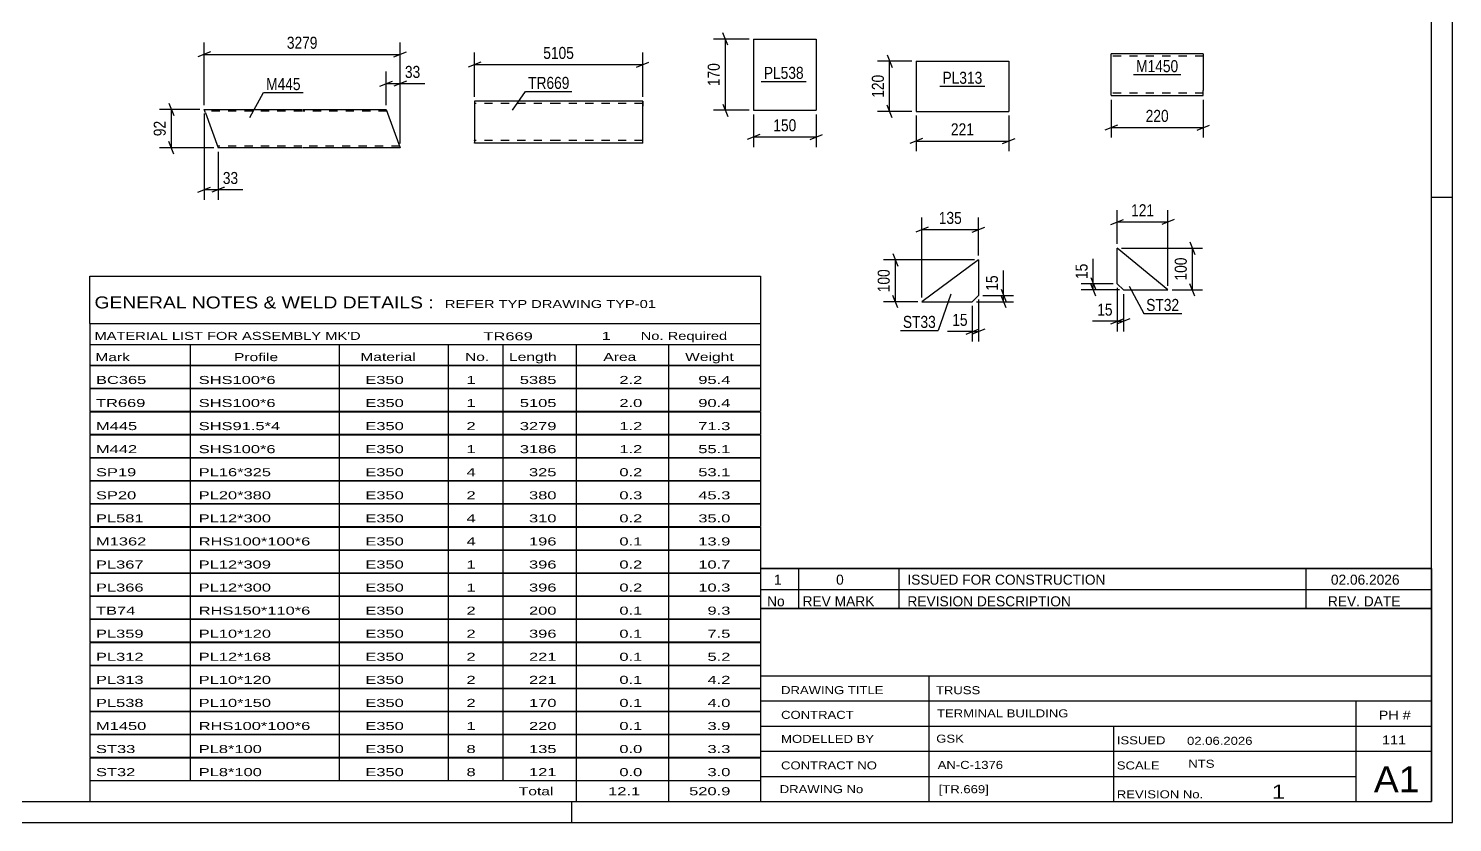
# Model space of a CAD drawing. Header units: millimetres. Extents: x 0 to 594, y 0 to 420.
# Drawn here: x 254.4 to 594, y 0 to 189.3 of the extents above; entities that cross this region are included whole.
import ezdxf

# ---------------------------------------------------------------- set-up
doc = ezdxf.new("R2010")
doc.units = ezdxf.units.MM
doc.linetypes.add('DXK_LINE_DOT2', pattern=[3.9198, 1.9599, -1.9599])
doc.styles.add('Arial Narrow', font='ARIALN.TTF', dxfattribs={"height": 0.2})

# ---------------------------------------------------------------- blocks, each defined once
blk = doc.blocks.new('Unknown-570345951-1135')
at = {"color": 5, "linetype": 'Continuous'}
for p, q in [((594, 0), (594, 420)), ((589, 5), (589, 415)), ((594, 149), (589, 149)), ((5, 5), (589, 5)), ((384, 0), (384, 5)), ((0, 0), (594, 0))]:
    blk.add_line(p, q, dxfattribs=at)
blk = doc.blocks.new('Part-570345951-2726 - 2710')
at = {"color": 2, "linetype": 'Continuous'}
for p, q in [((514.05, 128.46), (514.05, 136.96)), ((526.14, 126.96), (514.05, 136.96)), ((515.55, 126.96), (514.05, 128.46)), ((515.55, 126.96), (526.14, 126.96))]:
    blk.add_line(p, q, dxfattribs=at)
blk = doc.blocks.new('Part-570345951-1241 - 1223')
at = {"color": 2, "linetype": 'Continuous'}
for p, q in [((296.59, 169.23), (296.3, 170.03)), ((296.3, 170.03), (319.63, 170.03)), ((319.73, 170.03), (339.73, 170.03)), ((339.73, 170.03), (343.06, 160.88)), ((296.59, 169.23), (299.63, 160.88)), ((319.63, 160.88), (299.63, 160.88)), ((343.06, 160.88), (319.73, 160.88))]:
    blk.add_line(p, q, dxfattribs=at)
at = {"color": 7, "linetype": 'DXK_LINE_DOT2'}
for p, q in [((319.63, 169.63), (296.44, 169.63)), ((339.87, 169.63), (319.73, 169.63)), ((339.88, 169.6), (339.87, 169.63)), ((339.87, 169.63), (339.88, 169.6)), ((339.91, 169.54), (339.88, 169.6)), ((339.88, 169.6), (339.91, 169.54)), ((319.63, 161.28), (299.48, 161.28)), ((342.91, 161.28), (319.73, 161.28))]:
    blk.add_line(p, q, dxfattribs=at)
blk = doc.blocks.new('Part-570345951-2863 - 2849')
at = {"color": 2, "linetype": 'Continuous'}
for p, q in [((466.07, 181.53), (466.07, 169.53)), ((466.07, 181.53), (488.17, 181.53)), ((488.17, 181.53), (488.17, 169.53)), ((466.07, 169.53), (488.17, 169.53))]:
    blk.add_line(p, q, dxfattribs=at)
blk = doc.blocks.new('Part-570345951-2655 - 2639')
at = {"color": 2, "linetype": 'Continuous'}
for p, q in [((480.98, 134.17), (467.48, 124.17)), ((480.98, 134.17), (480.98, 125.67)), ((480.98, 125.67), (479.48, 124.17)), ((467.48, 124.17), (479.48, 124.17))]:
    blk.add_line(p, q, dxfattribs=at)
blk = doc.blocks.new('Part-570345951-2222 - 2208')
at = {"color": 2, "linetype": 'Continuous'}
for p, q in [((534.57, 183.3), (512.58, 183.3)), ((512.58, 173.39), (512.58, 183.3)), ((534.57, 183.3), (534.57, 174.5)), ((512.58, 173.39), (512.58, 173.3)), ((512.58, 173.3), (534.57, 173.3)), ((534.57, 173.3), (534.57, 174.5))]:
    blk.add_line(p, q, dxfattribs=at)
at = {"color": 7, "linetype": 'DXK_LINE_DOT2'}
for p, q in [((534.57, 182.7), (512.58, 182.7)), ((512.58, 173.9), (512.58, 173.94)), ((534.57, 173.9), (512.58, 173.9)), ((534.57, 173.94), (534.57, 174.27)), ((534.57, 173.9), (534.57, 173.94))]:
    blk.add_line(p, q, dxfattribs=at)
blk = doc.blocks.new('Part-570345951-2169 - 2153')
at = {"color": 2, "linetype": 'Continuous'}
for p, q in [((360.78, 172), (360.78, 170.8)), ((380.78, 172), (360.78, 172)), ((360.78, 170.8), (360.78, 162)), ((400.88, 172), (380.88, 172)), ((400.88, 172), (400.88, 172)), ((400.88, 172), (400.88, 171.91)), ((400.88, 171.91), (400.88, 171.65)), ((400.88, 171.65), (400.88, 170.8)), ((400.88, 162), (400.88, 170.8)), ((380.78, 162), (360.78, 162)), ((400.88, 162), (380.88, 162)), ((400.88, 162), (400.88, 162))]:
    blk.add_line(p, q, dxfattribs=at)
at = {"color": 7, "linetype": 'DXK_LINE_DOT2'}
for p, q in [((380.78, 171.4), (360.78, 171.4)), ((400.88, 171.4), (380.88, 171.4)), ((400.88, 162), (400.88, 172)), ((400.88, 172), (400.88, 172)), ((400.88, 171.4), (400.88, 171.4)), ((400.88, 171.26), (400.88, 170.8)), ((360.78, 162.6), (360.78, 162.65)), ((380.78, 162.6), (360.78, 162.6)), ((360.78, 162), (360.78, 162.09)), ((400.88, 162.6), (380.88, 162.6)), ((400.88, 162.65), (400.88, 162.74)), ((400.88, 162.6), (400.88, 162.65)), ((400.88, 162.6), (400.88, 162.6)), ((400.88, 162), (400.88, 162))]:
    blk.add_line(p, q, dxfattribs=at)
blk = doc.blocks.new('Part-570345951-1348 - 1334')
at = {"color": 2, "linetype": 'Continuous'}
for p, q in [((427.28, 186.8), (427.28, 169.8)), ((427.28, 186.8), (442.28, 186.8)), ((442.28, 186.8), (442.28, 169.8)), ((427.28, 169.8), (442.28, 169.8))]:
    blk.add_line(p, q, dxfattribs=at)
blk = doc.blocks.new('StraightDimension-570345951-2752 - 2710')
at = {"color": 7, "linetype": 'Continuous'}
for p, q in [((514.05, 137.96), (514.05, 146.03)), ((526.14, 127.96), (526.14, 146.03)), ((512.55, 142.58), (515.55, 143.78)), ((514.05, 143.18), (526.14, 143.18)), ((527.64, 143.78), (524.64, 142.58))]:
    blk.add_line(p, q, dxfattribs=at)
at = {"color": 0}
blk.add_wipeout([(523.44, 143.93), (523.44, 148.13), (516.76, 148.13), (516.76, 143.93)], dxfattribs=at)
at = {"color": 3, "style": 'Arial Narrow'}
blk.add_text('121', height=2.863, dxfattribs=at).set_placement((517.36, 144.53))
blk = doc.blocks.new('StraightDimension-570345951-2728 - 2710')
at = {"color": 7, "linetype": 'Continuous'}
for p, q in [((515.05, 136.96), (534.37, 136.96)), ((531.37, 138.46), (532.57, 135.46)), ((531.97, 126.96), (531.97, 136.96)), ((527.14, 126.96), (534.37, 126.96)), ((532.57, 125.46), (531.37, 128.46))]:
    blk.add_line(p, q, dxfattribs=at)
at = {"color": 0}
blk.add_wipeout([(531.22, 135.3), (527.02, 135.3), (527.02, 128.62), (531.22, 128.62)], dxfattribs=at)
at = {"color": 3, "style": 'Arial Narrow'}
blk.add_text('100', height=2.863, rotation=90.0002, dxfattribs=at).set_placement((530.62, 129.22))
blk = doc.blocks.new('StraightDimension-570345951-2762 - 2710')
at = {"color": 7, "linetype": 'Continuous'}
for p, q in [((514.05, 127.46), (514.05, 117.09)), ((515.55, 125.96), (515.55, 117.09)), ((512.55, 118.89), (515.55, 120.09)), ((517.05, 120.09), (514.05, 118.89)), ((514.05, 119.49), (515.55, 119.49))]:
    blk.add_line(p, q, dxfattribs=at)
at = {"color": 0}
blk.add_wipeout([(513.53, 120.24), (513.53, 124.44), (508.67, 124.44), (508.67, 120.24)], dxfattribs=at)
at = {"color": 7, "linetype": 'Continuous'}
blk.add_line((514.05, 119.49), (508.15, 119.49), dxfattribs=at)
blk.add_line((514.05, 119.49), (508.15, 119.49), dxfattribs=at)
at = {"color": 3, "style": 'Arial Narrow'}
blk.add_text('15', height=2.863, dxfattribs=at).set_placement((509.27, 120.84))
blk = doc.blocks.new('StraightDimension-570345951-2740 - 2710')
at = {"color": 7, "linetype": 'Continuous'}
for p, q in [((507.71, 129.96), (508.91, 126.96)), ((513.05, 128.46), (505.46, 128.46)), ((514.55, 126.96), (505.46, 126.96)), ((508.91, 125.46), (507.71, 128.46)), ((508.31, 126.96), (508.31, 128.46))]:
    blk.add_line(p, q, dxfattribs=at)
at = {"color": 0}
blk.add_wipeout([(507.56, 133.84), (503.36, 133.84), (503.36, 128.98), (507.56, 128.98)], dxfattribs=at)
at = {"color": 7, "linetype": 'Continuous'}
blk.add_line((508.31, 128.46), (508.31, 134.37), dxfattribs=at)
blk.add_line((508.31, 128.46), (508.31, 134.37), dxfattribs=at)
at = {"color": 3, "style": 'Arial Narrow'}
blk.add_text('15', height=2.863, rotation=90.0002, dxfattribs=at).set_placement((506.96, 129.58))
blk = doc.blocks.new('StraightDimension-570345951-1299 - 1223')
at = {"color": 7, "linetype": 'Continuous'}
for p, q in [((296.3, 169.03), (296.3, 148.48)), ((299.63, 159.88), (299.63, 148.48)), ((294.8, 150.28), (297.8, 151.48)), ((296.3, 150.88), (299.63, 150.88)), ((301.13, 151.48), (298.13, 150.28))]:
    blk.add_line(p, q, dxfattribs=at)
at = {"color": 0}
blk.add_wipeout([(305.01, 151.63), (305.01, 155.83), (300.15, 155.83), (300.15, 151.63)], dxfattribs=at)
at = {"color": 7, "linetype": 'Continuous'}
blk.add_line((299.63, 150.88), (305.53, 150.88), dxfattribs=at)
blk.add_line((299.63, 150.88), (305.53, 150.88), dxfattribs=at)
at = {"color": 3, "style": 'Arial Narrow'}
blk.add_text('33', height=2.863, dxfattribs=at).set_placement((300.75, 152.23))
blk = doc.blocks.new('StraightDimension-570345951-1276 - 1223')
at = {"color": 7, "linetype": 'Continuous'}
for p, q in [((338.23, 175.57), (341.23, 176.77)), ((339.73, 171.03), (339.73, 179.02)), ((344.56, 176.77), (341.56, 175.57)), ((343.06, 161.88), (343.06, 179.02)), ((339.73, 176.17), (343.06, 176.17))]:
    blk.add_line(p, q, dxfattribs=at)
at = {"color": 0}
blk.add_wipeout([(348.44, 176.92), (348.44, 181.12), (343.58, 181.12), (343.58, 176.92)], dxfattribs=at)
at = {"color": 7, "linetype": 'Continuous'}
blk.add_line((343.06, 176.17), (348.96, 176.17), dxfattribs=at)
blk.add_line((343.06, 176.17), (348.96, 176.17), dxfattribs=at)
at = {"color": 3, "style": 'Arial Narrow'}
blk.add_text('33', height=2.863, dxfattribs=at).set_placement((344.18, 177.52))
blk = doc.blocks.new('StraightDimension-570345951-1244 - 1223')
at = {"color": 7, "linetype": 'Continuous'}
for p, q in [((295.3, 170.03), (285.63, 170.03)), ((287.88, 171.53), (289.08, 168.53)), ((288.48, 160.88), (288.48, 170.03)), ((298.63, 160.88), (285.63, 160.88)), ((289.08, 159.38), (287.88, 162.38))]:
    blk.add_line(p, q, dxfattribs=at)
at = {"color": 0}
blk.add_wipeout([(287.73, 167.89), (283.53, 167.89), (283.53, 163.03), (287.73, 163.03)], dxfattribs=at)
at = {"color": 3, "style": 'Arial Narrow'}
blk.add_text('92', height=2.863, rotation=90.0002, dxfattribs=at).set_placement((287.13, 163.63))
blk = doc.blocks.new('StraightDimension-570345951-1317 - 1223')
at = {"color": 7, "linetype": 'Continuous'}
for p, q in [((297.8, 183.73), (294.8, 182.53)), ((296.3, 171.03), (296.3, 185.98)), ((341.56, 182.53), (344.56, 183.73)), ((343.06, 161.88), (343.06, 185.98)), ((296.3, 183.13), (343.06, 183.13))]:
    blk.add_line(p, q, dxfattribs=at)
at = {"color": 0}
blk.add_wipeout([(323.93, 183.88), (323.93, 188.08), (315.42, 188.08), (315.42, 183.88)], dxfattribs=at)
at = {"color": 3, "style": 'Arial Narrow'}
blk.add_text('3279', height=2.863, dxfattribs=at).set_placement((316.02, 184.48))
blk = doc.blocks.new('StraightDimension-570345951-2865 - 2849')
at = {"color": 7, "linetype": 'Continuous'}
for p, q in [((466.07, 168.53), (466.07, 160.08)), ((488.17, 168.53), (488.17, 160.08)), ((467.57, 163.08), (464.57, 161.88)), ((486.67, 161.88), (489.67, 163.08)), ((466.07, 162.48), (488.17, 162.48))]:
    blk.add_line(p, q, dxfattribs=at)
at = {"color": 0}
blk.add_wipeout([(480.46, 163.23), (480.46, 167.43), (473.78, 167.43), (473.78, 163.23)], dxfattribs=at)
at = {"color": 3, "style": 'Arial Narrow'}
blk.add_text('221', height=2.863, dxfattribs=at).set_placement((474.38, 163.83))
blk = doc.blocks.new('StraightDimension-570345951-2876 - 2849')
at = {"color": 7, "linetype": 'Continuous'}
for p, q in [((465.07, 181.53), (456.89, 181.53)), ((459.14, 183.03), (460.34, 180.03)), ((459.74, 169.53), (459.74, 181.53)), ((460.34, 168.03), (459.14, 171.03)), ((465.07, 169.53), (456.89, 169.53))]:
    blk.add_line(p, q, dxfattribs=at)
at = {"color": 0}
blk.add_wipeout([(458.99, 178.87), (454.79, 178.87), (454.79, 172.19), (458.99, 172.19)], dxfattribs=at)
at = {"color": 3, "style": 'Arial Narrow'}
blk.add_text('120', height=2.863, rotation=90.0002, dxfattribs=at).set_placement((458.39, 172.79))
blk = doc.blocks.new('StraightDimension-570345951-2695 - 2639')
at = {"color": 7, "linetype": 'Continuous'}
for p, q in [((467.48, 125.17), (467.48, 144.21)), ((480.98, 135.17), (480.98, 144.21)), ((468.98, 141.96), (465.98, 140.76)), ((467.48, 141.36), (480.98, 141.36)), ((479.48, 140.76), (482.48, 141.96))]:
    blk.add_line(p, q, dxfattribs=at)
at = {"color": 0}
blk.add_wipeout([(477.57, 142.11), (477.57, 146.31), (470.89, 146.31), (470.89, 142.11)], dxfattribs=at)
at = {"color": 3, "style": 'Arial Narrow'}
blk.add_text('135', height=2.863, dxfattribs=at).set_placement((471.49, 142.71))
blk = doc.blocks.new('StraightDimension-570345951-2681 - 2639')
at = {"color": 7, "linetype": 'Continuous'}
for p, q in [((479.48, 123.17), (479.48, 114.66)), ((480.98, 124.67), (480.98, 114.66)), ((477.98, 116.46), (480.98, 117.66)), ((482.48, 117.66), (479.48, 116.46)), ((479.48, 117.06), (480.98, 117.06))]:
    blk.add_line(p, q, dxfattribs=at)
at = {"color": 0}
blk.add_wipeout([(478.96, 117.81), (478.96, 122.01), (474.1, 122.01), (474.1, 117.81)], dxfattribs=at)
at = {"color": 7, "linetype": 'Continuous'}
blk.add_line((479.48, 117.06), (473.58, 117.06), dxfattribs=at)
blk.add_line((479.48, 117.06), (473.58, 117.06), dxfattribs=at)
at = {"color": 3, "style": 'Arial Narrow'}
blk.add_text('15', height=2.863, dxfattribs=at).set_placement((474.7, 118.41))
blk = doc.blocks.new('StraightDimension-570345951-2657 - 2639')
at = {"color": 7, "linetype": 'Continuous'}
for p, q in [((481.98, 125.67), (489.34, 125.67)), ((486.34, 127.17), (487.54, 124.17)), ((487.54, 122.67), (486.34, 125.67)), ((486.94, 124.17), (486.94, 125.67)), ((480.48, 124.17), (489.34, 124.17))]:
    blk.add_line(p, q, dxfattribs=at)
at = {"color": 0}
blk.add_wipeout([(486.19, 131.05), (481.99, 131.05), (481.99, 126.19), (486.19, 126.19)], dxfattribs=at)
at = {"color": 7, "linetype": 'Continuous'}
blk.add_line((486.94, 125.67), (486.94, 131.57), dxfattribs=at)
blk.add_line((486.94, 125.67), (486.94, 131.57), dxfattribs=at)
at = {"color": 3, "style": 'Arial Narrow'}
blk.add_text('15', height=2.863, rotation=90.0002, dxfattribs=at).set_placement((485.59, 126.79))
blk = doc.blocks.new('StraightDimension-570345951-2669 - 2639')
at = {"color": 7, "linetype": 'Continuous'}
for p, q in [((479.98, 134.17), (458.28, 134.17)), ((460.53, 135.67), (461.73, 132.67)), ((461.13, 124.17), (461.13, 134.17)), ((461.73, 122.67), (460.53, 125.67)), ((466.48, 124.17), (458.28, 124.17))]:
    blk.add_line(p, q, dxfattribs=at)
at = {"color": 0}
blk.add_wipeout([(460.38, 132.51), (456.18, 132.51), (456.18, 125.82), (460.38, 125.82)], dxfattribs=at)
at = {"color": 3, "style": 'Arial Narrow'}
blk.add_text('100', height=2.863, rotation=90.0002, dxfattribs=at).set_placement((459.78, 126.42))
blk = doc.blocks.new('StraightDimension-570345951-2224 - 2208')
at = {"color": 7, "linetype": 'Continuous'}
for p, q in [((512.58, 172.3), (512.58, 163.28)), ((534.57, 172.3), (534.57, 163.28)), ((514.08, 166.28), (511.08, 165.08)), ((512.58, 165.68), (534.57, 165.68)), ((533.07, 165.08), (536.07, 166.28))]:
    blk.add_line(p, q, dxfattribs=at)
at = {"color": 0}
blk.add_wipeout([(526.91, 166.43), (526.91, 170.63), (520.23, 170.63), (520.23, 166.43)], dxfattribs=at)
at = {"color": 3, "style": 'Arial Narrow'}
blk.add_text('220', height=2.863, dxfattribs=at).set_placement((520.83, 167.03))
blk = doc.blocks.new('StraightDimension-570345951-2194 - 2153')
at = {"color": 7, "linetype": 'Continuous'}
for p, q in [((360.78, 173), (360.78, 183.55)), ((400.88, 173), (400.88, 183.55)), ((362.28, 181.3), (359.28, 180.1)), ((360.78, 180.7), (400.88, 180.7)), ((399.38, 180.1), (402.38, 181.3))]:
    blk.add_line(p, q, dxfattribs=at)
at = {"color": 0}
blk.add_wipeout([(385.09, 181.45), (385.09, 185.65), (376.57, 185.65), (376.57, 181.45)], dxfattribs=at)
at = {"color": 3, "style": 'Arial Narrow'}
blk.add_text('5105', height=2.863, dxfattribs=at).set_placement((377.17, 182.05))
blk = doc.blocks.new('StraightDimension-570345951-1362 - 1334')
at = {"color": 7, "linetype": 'Continuous'}
for p, q in [((426.28, 186.8), (417.75, 186.8)), ((421.2, 185.3), (420, 188.3)), ((420.6, 169.8), (420.6, 186.8)), ((426.28, 169.8), (417.75, 169.8)), ((420, 171.3), (421.2, 168.3))]:
    blk.add_line(p, q, dxfattribs=at)
at = {"color": 0}
blk.add_wipeout([(419.85, 181.64), (415.65, 181.64), (415.65, 174.96), (419.85, 174.96)], dxfattribs=at)
at = {"color": 3, "style": 'Arial Narrow'}
blk.add_text('170', height=2.863, rotation=90.0002, dxfattribs=at).set_placement((419.25, 175.56))
blk = doc.blocks.new('StraightDimension-570345951-1351 - 1334')
at = {"color": 7, "linetype": 'Continuous'}
for p, q in [((427.28, 168.8), (427.28, 161.05)), ((442.28, 168.8), (442.28, 161.05)), ((428.78, 164.05), (425.78, 162.85)), ((427.28, 163.45), (442.28, 163.45)), ((440.78, 162.85), (443.78, 164.05))]:
    blk.add_line(p, q, dxfattribs=at)
at = {"color": 0}
blk.add_wipeout([(438.12, 164.2), (438.12, 168.4), (431.43, 168.4), (431.43, 164.2)], dxfattribs=at)
at = {"color": 3, "style": 'Arial Narrow'}
blk.add_text('150', height=2.863, dxfattribs=at).set_placement((432.03, 164.8))
blk = doc.blocks.new('Mark-570345951-2722 - 2710')
at = {"color": 0}
blk.add_wipeout([(528.81, 121.96), (528.81, 124.96), (520.96, 124.96), (520.96, 121.96)], dxfattribs=at)
blk.add_wipeout([(528.81, 121.96), (528.81, 124.96), (520.96, 124.96), (520.96, 121.96)], dxfattribs=at)
at = {"color": 30, "linetype": 'Continuous'}
for p, q in [((516.88, 127.91), (520.36, 121.36)), ((520.36, 121.36), (529.41, 121.36))]:
    blk.add_line(p, q, dxfattribs=at)
at = {"color": 3, "style": 'Arial Narrow'}
blk.add_text('ST32', height=2.863, dxfattribs=at).set_placement((520.96, 121.96))
blk = doc.blocks.new('Unknown-570345951-12296')
at = {"color": 7, "linetype": 'Continuous'}
for p, q in [((429, 51.05), (429, 5)), ((429, 51.05), (589, 51.05)), ((589, 51), (589, 5)), ((429, 35), (589, 35)), ((469.14, 35), (469.14, 5)), ((429, 29), (589, 29)), ((571, 5.05), (571, 29.05)), ((429, 23), (589, 23)), ((513.14, 23), (513.14, 5)), ((429, 17), (589, 17)), ((429, 11), (571, 11)), ((429, 5), (589, 5))]:
    blk.add_line(p, q, dxfattribs=at)
at = {"color": 7, "style": 'Arial Narrow'}
for s, height, width, p in [('DRAWING TITLE', 1.9089, 1.425378, (433.88, 30.61)), ('TRUSS', 1.909, 1.425378, (470.81, 30.59)), ('CONTRACT', 1.909, 1.425378, (433.88, 24.71)), ('TERMINAL BUILDING', 1.9089, 1.425378, (471.06, 25.07)), ('MODELLED BY', 1.9089, 1.425378, (433.88, 18.98)), ('GSK', 1.909, 1.425378, (470.88, 19.04)), ('ISSUED', 1.909, 1.425378, (513.94, 18.64)), ('02.06.2026', 1.909, 1.425378, (530.69, 18.52)), ('CONTRACT NO', 1.9089, 1.425378, (433.88, 12.66)), ('AN-C-1376', 1.909, 1.425378, (471.23, 12.78)), ('SCALE', 1.909, 1.425378, (513.94, 12.65)), ('A1', 6.204, 1.25, (575.24, 7.2)), ('DRAWING No', 1.909, 1.425378, (433.56, 7)), ('[TR.669]', 1.909, 1.425378, (471.46, 6.99)), ('REVISION No.', 1.9089, 1.425378, (513.94, 5.77)), ('1', 3.34, 1.5, (550.91, 5.68))]:
    blk.add_text(s, height=height, dxfattribs=dict(at, width=width)).set_placement(p)
at = {"color": 7, "linetype": 'Continuous', "style": 'Arial Narrow'}
for s, height, width, p in [('PH #', 2.1, 1.42538, (576.4, 24.55)), ('111', 2.1, 1.42538, (577.19, 18.65)), ('NTS', 1.909, 1.425378, (531, 13.05))]:
    blk.add_text(s, height=height, dxfattribs=dict(at, width=width)).set_placement(p)
blk = doc.blocks.new('Unknown-570345951-12297')
at = {"color": 7, "linetype": 'Continuous'}
for p, q in [((429, 60.55), (589, 60.55)), ((589, 60.55), (429, 60.55)), ((429, 60.55), (429, 55.55)), ((438, 60.55), (438, 55.55)), ((462, 60.55), (462, 55.55)), ((559, 60.55), (559, 55.55)), ((589, 60.55), (589, 55.55)), ((429, 55.55), (589, 55.55)), ((429, 55.55), (429, 51.05)), ((429, 55.55), (589, 55.55)), ((438, 55.55), (438, 51.05)), ((462, 55.55), (462, 51.05)), ((559, 55.55), (559, 51.05)), ((589, 55.55), (589, 51.05)), ((589, 51.05), (429, 51.05))]:
    blk.add_line(p, q, dxfattribs=at)
at = {"color": 7, "linetype": 'Continuous', "style": 'Arial Narrow'}
for s, height, width, p in [('1', 2.39, 1.196471, (432.16, 56.7)), ('0', 2.39, 1.196471, (447, 56.7)), ('ISSUED FOR CONSTRUCTION', 2.3861, 1.196471, (464, 56.7)), ('02.06.2026', 2.386, 1.196471, (565, 56.7)), ('No', 2.386, 1.2, (430.54, 51.55)), ('REV MARK', 2.386, 1.2, (439, 51.55)), ('REVISION DESCRIPTION', 2.3861, 1.2, (464, 51.55)), ('REV. DATE', 2.386, 1.2, (564.28, 51.55))]:
    blk.add_text(s, height=height, dxfattribs=dict(at, width=width)).set_placement(p)
blk = doc.blocks.new('Unknown-570345951-12298')
at = {"color": 7, "linetype": 'Continuous'}
for p, q in [((269, 130.25), (429, 130.25)), ((269, 119), (269, 130.25)), ((429, 130.25), (429, 119)), ((269, 119), (429, 119)), ((269, 119), (269, 114)), ((429, 119), (429, 114)), ((269, 114), (429, 114)), ((269, 114), (269, 109)), ((293, 114), (293, 109)), ((328.5, 114), (328.5, 109)), ((354.5, 114), (354.5, 109)), ((367.5, 114), (367.5, 109)), ((385, 114), (385, 109)), ((407, 114), (407, 109)), ((429, 114), (429, 109)), ((269, 109), (429, 109)), ((269, 108.95), (269, 103.55)), ((269, 108.95), (429, 108.95)), ((293, 109), (293, 103.5)), ((328.5, 109), (328.5, 103.5)), ((354.5, 109), (354.5, 103.5)), ((367.5, 109), (367.5, 103.5)), ((385, 109), (385, 103.5)), ((407, 109), (407, 103.5)), ((429, 108.95), (429, 103.55)), ((269, 103.55), (429, 103.55)), ((269, 103.45), (269, 98.05)), ((269, 103.45), (429, 103.45)), ((293, 103.5), (293, 98)), ((328.5, 103.5), (328.5, 98)), ((354.5, 103.5), (354.5, 98)), ((367.5, 103.5), (367.5, 98)), ((385, 103.5), (385, 98)), ((407, 103.5), (407, 98)), ((429, 103.45), (429, 98.05)), ((269, 98.05), (429, 98.05)), ((269, 97.95), (269, 92.55)), ((269, 97.95), (429, 97.95)), ((293, 98), (293, 92.5)), ((328.5, 98), (328.5, 92.5)), ((354.5, 98), (354.5, 92.5)), ((367.5, 98), (367.5, 92.5)), ((385, 98), (385, 92.5)), ((407, 98), (407, 92.5)), ((429, 97.95), (429, 92.55)), ((269, 92.55), (429, 92.55)), ((269, 92.45), (269, 87.05)), ((269, 92.45), (429, 92.45)), ((293, 92.5), (293, 87)), ((328.5, 92.5), (328.5, 87)), ((354.5, 92.5), (354.5, 87)), ((367.5, 92.5), (367.5, 87)), ((385, 92.5), (385, 87)), ((407, 92.5), (407, 87)), ((429, 92.45), (429, 87.05)), ((269, 87.05), (429, 87.05)), ((269, 86.95), (269, 81.55)), ((269, 86.95), (429, 86.95)), ((293, 87), (293, 81.5)), ((328.5, 87), (328.5, 81.5)), ((354.5, 87), (354.5, 81.5)), ((367.5, 87), (367.5, 81.5)), ((385, 87), (385, 81.5)), ((407, 87), (407, 81.5)), ((429, 86.95), (429, 81.55)), ((269, 81.55), (429, 81.55)), ((269, 81.45), (269, 76.05)), ((269, 81.45), (429, 81.45)), ((293, 81.5), (293, 76)), ((328.5, 81.5), (328.5, 76)), ((354.5, 81.5), (354.5, 76)), ((367.5, 81.5), (367.5, 76)), ((385, 81.5), (385, 76)), ((407, 81.5), (407, 76)), ((429, 81.45), (429, 76.05)), ((269, 76.05), (429, 76.05)), ((269, 75.95), (269, 70.55)), ((269, 75.95), (429, 75.95)), ((293, 76), (293, 70.5)), ((328.5, 76), (328.5, 70.5)), ((354.5, 76), (354.5, 70.5)), ((367.5, 76), (367.5, 70.5)), ((385, 76), (385, 70.5)), ((407, 76), (407, 70.5)), ((429, 75.95), (429, 70.55)), ((269, 70.55), (429, 70.55)), ((269, 70.45), (269, 65.05)), ((269, 70.45), (429, 70.45)), ((293, 70.5), (293, 65)), ((328.5, 70.5), (328.5, 65)), ((354.5, 70.5), (354.5, 65)), ((367.5, 70.5), (367.5, 65)), ((385, 70.5), (385, 65)), ((407, 70.5), (407, 65)), ((429, 70.45), (429, 65.05)), ((269, 65.05), (429, 65.05)), ((269, 64.95), (269, 59.55)), ((269, 64.95), (429, 64.95)), ((293, 65), (293, 59.5)), ((328.5, 65), (328.5, 59.5)), ((354.5, 65), (354.5, 59.5)), ((367.5, 65), (367.5, 59.5)), ((385, 65), (385, 59.5)), ((407, 65), (407, 59.5)), ((429, 64.95), (429, 59.55)), ((269, 59.55), (429, 59.55)), ((269, 59.45), (269, 54.05)), ((269, 59.45), (429, 59.45)), ((293, 59.5), (293, 54)), ((328.5, 59.5), (328.5, 54)), ((354.5, 59.5), (354.5, 54)), ((367.5, 59.5), (367.5, 54)), ((385, 59.5), (385, 54)), ((407, 59.5), (407, 54)), ((429, 59.45), (429, 54.05)), ((269, 54.05), (429, 54.05)), ((269, 53.95), (269, 48.55)), ((269, 53.95), (429, 53.95)), ((293, 54), (293, 48.5)), ((328.5, 54), (328.5, 48.5)), ((354.5, 54), (354.5, 48.5)), ((367.5, 54), (367.5, 48.5)), ((385, 54), (385, 48.5)), ((407, 54), (407, 48.5)), ((429, 53.95), (429, 48.55)), ((269, 48.55), (429, 48.55)), ((269, 48.45), (269, 43.05)), ((269, 48.45), (429, 48.45)), ((293, 48.5), (293, 43)), ((328.5, 48.5), (328.5, 43)), ((354.5, 48.5), (354.5, 43)), ((367.5, 48.5), (367.5, 43)), ((385, 48.5), (385, 43)), ((407, 48.5), (407, 43)), ((429, 48.45), (429, 43.05)), ((269, 43.05), (429, 43.05)), ((269, 42.95), (269, 37.55)), ((269, 42.95), (429, 42.95)), ((293, 43), (293, 37.5)), ((328.5, 43), (328.5, 37.5)), ((354.5, 43), (354.5, 37.5)), ((367.5, 43), (367.5, 37.5)), ((385, 43), (385, 37.5)), ((407, 43), (407, 37.5)), ((429, 42.95), (429, 37.55)), ((269, 37.55), (429, 37.55)), ((269, 37.45), (269, 32.05)), ((269, 37.45), (429, 37.45)), ((293, 37.5), (293, 32)), ((328.5, 37.5), (328.5, 32)), ((354.5, 37.5), (354.5, 32)), ((367.5, 37.5), (367.5, 32)), ((385, 37.5), (385, 32)), ((407, 37.5), (407, 32)), ((429, 37.45), (429, 32.05)), ((269, 32.05), (429, 32.05)), ((269, 31.95), (269, 26.55)), ((269, 31.95), (429, 31.95)), ((293, 32), (293, 26.5)), ((328.5, 32), (328.5, 26.5)), ((354.5, 32), (354.5, 26.5)), ((367.5, 32), (367.5, 26.5)), ((385, 32), (385, 26.5)), ((407, 32), (407, 26.5)), ((429, 31.95), (429, 26.55)), ((269, 26.55), (429, 26.55)), ((269, 26.45), (269, 21.05)), ((269, 26.45), (429, 26.45)), ((293, 26.5), (293, 21)), ((328.5, 26.5), (328.5, 21)), ((354.5, 26.5), (354.5, 21)), ((367.5, 26.5), (367.5, 21)), ((385, 26.5), (385, 21)), ((407, 26.5), (407, 21)), ((429, 26.45), (429, 21.05)), ((269, 21.05), (429, 21.05)), ((269, 20.95), (269, 15.55)), ((269, 20.95), (429, 20.95)), ((293, 21), (293, 15.5)), ((328.5, 21), (328.5, 15.5)), ((354.5, 21), (354.5, 15.5)), ((367.5, 21), (367.5, 15.5)), ((385, 21), (385, 15.5)), ((407, 21), (407, 15.5)), ((429, 20.95), (429, 15.55)), ((269, 15.55), (429, 15.55)), ((269, 15.45), (269, 10.05)), ((269, 15.45), (429, 15.45)), ((293, 15.5), (293, 10)), ((328.5, 15.5), (328.5, 10)), ((354.5, 15.5), (354.5, 10)), ((367.5, 15.5), (367.5, 10)), ((385, 15.5), (385, 10)), ((407, 15.5), (407, 10)), ((429, 15.45), (429, 10.05)), ((269, 10.05), (429, 10.05)), ((269, 10), (429, 10)), ((269, 10), (269, 5)), ((385, 10), (385, 5)), ((407, 10), (407, 5)), ((429, 10), (429, 5)), ((269, 5), (429, 5))]:
    blk.add_line(p, q, dxfattribs=at)
at = {"color": 7, "style": 'Arial Narrow'}
for s, height, width, p in [('GENERAL NOTES & WELD DETAILS :', 2.8633, 1.4, (270.15, 122.56)), ('REFER TYP DRAWING TYP-01', 1.9089, 1.6, (353.7, 122.66)), ("MATERIAL LIST FOR ASSEMBLY MK'D", 1.9089, 1.6, (270.15, 115.06)), ('TR669', 1.909, 1.794707, (362.9, 114.97)), ('1', 1.91, 1.794707, (391.08, 115.06)), ('No. Required', 1.9089, 1.6, (400.41, 115.06)), ('Material', 1.909, 1.7, (333.54, 110.06)), ('Length', 1.909, 1.7, (369, 110.06)), ('Weight', 1.909, 1.7, (411, 110.06)), ('Mark', 1.909, 1.7, (270.34, 110)), ('Profile', 1.909, 1.7, (303.41, 110)), ('No.', 1.909, 1.7, (358.5, 110.06)), ('Area', 1.909, 1.7, (391.5, 110.06))]:
    blk.add_text(s, height=height, dxfattribs=dict(at, width=width)).set_placement(p)
at = {"color": 7, "linetype": 'Continuous', "style": 'Arial Narrow'}
for s, height, width, p in [('BC365', 1.909, 1.794707, (270.5, 104.56)), ('SHS100*6', 1.909, 1.794707, (295, 104.56)), ('E350', 1.909, 1.794707, (334.74, 104.56)), ('1', 1.91, 1.794707, (358.86, 104.56)), ('5385', 1.909, 1.794707, (371.58, 104.56)), ('2.2', 1.909, 1.794707, (395.32, 104.56)), ('95.4', 1.909, 1.794707, (414.14, 104.56)), ('TR669', 1.909, 1.794707, (270.5, 99.06)), ('SHS100*6', 1.909, 1.794707, (295, 99.06)), ('E350', 1.909, 1.794707, (334.74, 99.06)), ('1', 1.91, 1.794707, (358.86, 99.06)), ('5105', 1.909, 1.794707, (371.58, 99.06)), ('2.0', 1.909, 1.794707, (395.32, 99.06)), ('90.4', 1.909, 1.794707, (414.14, 99.06)), ('M445', 1.909, 1.794707, (270.5, 93.56)), ('SHS91.5*4', 1.909, 1.794707, (295, 93.56)), ('E350', 1.909, 1.794707, (334.74, 93.56)), ('2', 1.91, 1.794707, (358.86, 93.56)), ('3279', 1.909, 1.794707, (371.58, 93.56)), ('1.2', 1.909, 1.794707, (395.32, 93.56)), ('71.3', 1.909, 1.794707, (414.14, 93.56)), ('M442', 1.909, 1.794707, (270.5, 88.06)), ('SHS100*6', 1.909, 1.794707, (295, 88.06)), ('E350', 1.909, 1.794707, (334.74, 88.06)), ('1', 1.91, 1.794707, (358.86, 88.06)), ('3186', 1.909, 1.794707, (371.58, 88.06)), ('1.2', 1.909, 1.794707, (395.32, 88.06)), ('55.1', 1.909, 1.794707, (414.14, 88.06)), ('SP19', 1.909, 1.794707, (270.5, 82.56)), ('PL16*325', 1.909, 1.794707, (295, 82.56)), ('E350', 1.909, 1.794707, (334.74, 82.56)), ('4', 1.91, 1.794707, (358.86, 82.56)), ('325', 1.909, 1.794707, (373.77, 82.56)), ('0.2', 1.909, 1.794707, (395.32, 82.56)), ('53.1', 1.909, 1.794707, (414.14, 82.56)), ('SP20', 1.909, 1.794707, (270.5, 77.06)), ('PL20*380', 1.909, 1.794707, (295, 77.06)), ('E350', 1.909, 1.794707, (334.74, 77.06)), ('2', 1.91, 1.794707, (358.86, 77.06)), ('380', 1.909, 1.794707, (373.77, 77.06)), ('0.3', 1.909, 1.794707, (395.32, 77.06)), ('45.3', 1.909, 1.794707, (414.14, 77.06)), ('PL581', 1.909, 1.794707, (270.5, 71.56)), ('PL12*300', 1.909, 1.794707, (295, 71.56)), ('E350', 1.909, 1.794707, (334.74, 71.56)), ('4', 1.91, 1.794707, (358.86, 71.56)), ('310', 1.909, 1.794707, (373.77, 71.56)), ('0.2', 1.909, 1.794707, (395.32, 71.56)), ('35.0', 1.909, 1.794707, (414.14, 71.56)), ('M1362', 1.909, 1.794707, (270.5, 66.06)), ('RHS100*100*6', 1.9089, 1.794707, (295, 66.06)), ('E350', 1.909, 1.794707, (334.74, 66.06)), ('4', 1.91, 1.794707, (358.86, 66.06)), ('196', 1.909, 1.794707, (373.77, 66.06)), ('0.1', 1.909, 1.794707, (395.32, 66.06)), ('13.9', 1.909, 1.794707, (414.14, 66.06)), ('PL367', 1.909, 1.794707, (270.5, 60.56)), ('PL12*309', 1.909, 1.794707, (295, 60.56)), ('E350', 1.909, 1.794707, (334.74, 60.56)), ('1', 1.91, 1.794707, (358.86, 60.56)), ('396', 1.909, 1.794707, (373.77, 60.56)), ('0.2', 1.909, 1.794707, (395.32, 60.56)), ('10.7', 1.909, 1.794707, (414.14, 60.56)), ('PL366', 1.909, 1.794707, (270.5, 55.06)), ('PL12*300', 1.909, 1.794707, (295, 55.06)), ('E350', 1.909, 1.794707, (334.74, 55.06)), ('1', 1.91, 1.794707, (358.86, 55.06)), ('396', 1.909, 1.794707, (373.77, 55.06)), ('0.2', 1.909, 1.794707, (395.32, 55.06)), ('10.3', 1.909, 1.794707, (414.14, 55.06)), ('TB74', 1.909, 1.794707, (270.5, 49.56)), ('RHS150*110*6', 1.9089, 1.794707, (295, 49.56)), ('E350', 1.909, 1.794707, (334.74, 49.56)), ('2', 1.91, 1.794707, (358.86, 49.56)), ('200', 1.909, 1.794707, (373.77, 49.56)), ('0.1', 1.909, 1.794707, (395.32, 49.56)), ('9.3', 1.909, 1.794707, (416.33, 49.56)), ('PL359', 1.909, 1.794707, (270.5, 44.06)), ('PL10*120', 1.909, 1.794707, (295, 44.06)), ('E350', 1.909, 1.794707, (334.74, 44.06)), ('2', 1.91, 1.794707, (358.86, 44.06)), ('396', 1.909, 1.794707, (373.77, 44.06)), ('0.1', 1.909, 1.794707, (395.32, 44.06)), ('7.5', 1.909, 1.794707, (416.33, 44.06)), ('PL312', 1.909, 1.794707, (270.5, 38.56)), ('PL12*168', 1.909, 1.794707, (295, 38.56)), ('E350', 1.909, 1.794707, (334.74, 38.56)), ('2', 1.91, 1.794707, (358.86, 38.56)), ('221', 1.909, 1.794707, (373.77, 38.56)), ('0.1', 1.909, 1.794707, (395.32, 38.56)), ('5.2', 1.909, 1.794707, (416.33, 38.56)), ('PL313', 1.909, 1.794707, (270.5, 33.06)), ('PL10*120', 1.909, 1.794707, (295, 33.06)), ('E350', 1.909, 1.794707, (334.74, 33.06)), ('2', 1.91, 1.794707, (358.86, 33.06)), ('221', 1.909, 1.794707, (373.77, 33.06)), ('0.1', 1.909, 1.794707, (395.32, 33.06)), ('4.2', 1.909, 1.794707, (416.33, 33.06)), ('PL538', 1.909, 1.794707, (270.5, 27.56)), ('PL10*150', 1.909, 1.794707, (295, 27.56)), ('E350', 1.909, 1.794707, (334.74, 27.56)), ('2', 1.91, 1.794707, (358.86, 27.56)), ('170', 1.909, 1.794707, (373.77, 27.56)), ('0.1', 1.909, 1.794707, (395.32, 27.56)), ('4.0', 1.909, 1.794707, (416.33, 27.56)), ('M1450', 1.909, 1.794707, (270.5, 22.06)), ('RHS100*100*6', 1.9089, 1.794707, (295, 22.06)), ('E350', 1.909, 1.794707, (334.74, 22.06)), ('1', 1.91, 1.794707, (358.86, 22.06)), ('220', 1.909, 1.794707, (373.77, 22.06)), ('0.1', 1.909, 1.794707, (395.32, 22.06)), ('3.9', 1.909, 1.794707, (416.33, 22.06)), ('ST33', 1.909, 1.794707, (270.5, 16.56)), ('PL8*100', 1.909, 1.794707, (295, 16.56)), ('E350', 1.909, 1.794707, (334.74, 16.56)), ('8', 1.91, 1.794707, (358.86, 16.56)), ('135', 1.909, 1.794707, (373.77, 16.56)), ('0.0', 1.909, 1.794707, (395.32, 16.56)), ('3.3', 1.909, 1.794707, (416.33, 16.56)), ('ST32', 1.909, 1.794707, (270.5, 11.06)), ('PL8*100', 1.909, 1.794707, (295, 11.06)), ('E350', 1.909, 1.794707, (334.74, 11.06)), ('8', 1.91, 1.794707, (358.86, 11.06)), ('121', 1.909, 1.794707, (373.77, 11.06)), ('0.0', 1.909, 1.794707, (395.32, 11.06)), ('3.0', 1.909, 1.794707, (416.33, 11.06)), ('Total', 1.909, 1.7, (371.33, 6.5)), ('12.1', 1.909, 1.794707, (392.64, 6.5)), ('520.9', 1.909, 1.794707, (411.96, 6.5))]:
    blk.add_text(s, height=height, dxfattribs=dict(at, width=width)).set_placement(p)
blk = doc.blocks.new('Mark-570345951-1236 - 1223')
at = {"color": 0}
blk.add_wipeout([(319.31, 174.62), (319.31, 177.62), (311.08, 177.62), (311.08, 174.62)], dxfattribs=at)
blk.add_wipeout([(319.31, 174.62), (319.31, 177.62), (311.08, 177.62), (311.08, 174.62)], dxfattribs=at)
at = {"color": 30, "linetype": 'Continuous'}
for p, q in [((307.23, 168.05), (310.48, 174.02)), ((310.48, 174.02), (319.91, 174.02))]:
    blk.add_line(p, q, dxfattribs=at)
at = {"color": 3, "style": 'Arial Narrow'}
blk.add_text('M445', height=2.863, dxfattribs=at).set_placement((311.08, 174.62))
blk = doc.blocks.new('Mark-570345951-2861 - 2849')
at = {"color": 0}
blk.add_wipeout([(481.87, 176.13), (481.87, 179.13), (472.37, 179.13), (472.37, 176.13)], dxfattribs=at)
blk.add_wipeout([(481.87, 176.13), (481.87, 179.13), (472.37, 179.13), (472.37, 176.13)], dxfattribs=at)
at = {"color": 30, "linetype": 'Continuous'}
blk.add_line((471.77, 175.53), (482.47, 175.53), dxfattribs=at)
at = {"color": 3, "style": 'Arial Narrow'}
blk.add_text('PL313', height=2.863, dxfattribs=at).set_placement((472.37, 176.13))
blk = doc.blocks.new('Mark-570345951-2651 - 2639')
at = {"color": 0}
blk.add_wipeout([(470.78, 117.92), (470.78, 120.92), (462.93, 120.92), (462.93, 117.92)], dxfattribs=at)
blk.add_wipeout([(470.78, 117.92), (470.78, 120.92), (462.93, 120.92), (462.93, 117.92)], dxfattribs=at)
at = {"color": 30, "linetype": 'Continuous'}
for p in [(474.34, 125.97), (462.33, 117.32)]:
    blk.add_line(p, (471.38, 117.32), dxfattribs=at)
at = {"color": 3, "style": 'Arial Narrow'}
blk.add_text('ST33', height=2.863, dxfattribs=at).set_placement((462.93, 117.92))
blk = doc.blocks.new('Mark-570345951-2220 - 2208')
at = {"color": 0}
blk.add_wipeout([(528.6, 178.9), (528.6, 181.9), (518.55, 181.9), (518.55, 178.9)], dxfattribs=at)
blk.add_wipeout([(528.6, 178.9), (528.6, 181.9), (518.55, 181.9), (518.55, 178.9)], dxfattribs=at)
at = {"color": 30, "linetype": 'Continuous'}
blk.add_line((517.95, 178.3), (529.2, 178.3), dxfattribs=at)
at = {"color": 3, "style": 'Arial Narrow'}
blk.add_text('M1450', height=2.863, dxfattribs=at).set_placement((518.55, 178.9))
blk = doc.blocks.new('Mark-570345951-2165 - 2153')
at = {"color": 0}
blk.add_wipeout([(383.42, 174.91), (383.42, 177.91), (373.56, 177.91), (373.56, 174.91)], dxfattribs=at)
blk.add_wipeout([(383.42, 174.91), (383.42, 177.91), (373.56, 177.91), (373.56, 174.91)], dxfattribs=at)
at = {"color": 30, "linetype": 'Continuous'}
for p, q in [((369.81, 169.82), (372.96, 174.31)), ((372.96, 174.31), (384.02, 174.31))]:
    blk.add_line(p, q, dxfattribs=at)
at = {"color": 3, "style": 'Arial Narrow'}
blk.add_text('TR669', height=2.863, dxfattribs=at).set_placement((373.56, 174.91))
blk = doc.blocks.new('Mark-570345951-1346 - 1334')
at = {"color": 0}
blk.add_wipeout([(439.27, 177.3), (439.27, 180.3), (429.77, 180.3), (429.77, 177.3)], dxfattribs=at)
blk.add_wipeout([(439.27, 177.3), (439.27, 180.3), (429.77, 180.3), (429.77, 177.3)], dxfattribs=at)
at = {"color": 30, "linetype": 'Continuous'}
blk.add_line((429.17, 176.7), (439.87, 176.7), dxfattribs=at)
at = {"color": 3, "style": 'Arial Narrow'}
blk.add_text('PL538', height=2.863, dxfattribs=at).set_placement((429.77, 177.3))

msp = doc.modelspace()

# ---------------------------------------------------------------- block references
for name in ['Unknown-570345951-1135', 'Part-570345951-1348 - 1334', 'Part-570345951-2863 - 2849', 'Part-570345951-2222 - 2208', 'Part-570345951-1241 - 1223', 'Part-570345951-2169 - 2153', 'Part-570345951-2726 - 2710', 'Part-570345951-2655 - 2639', 'Unknown-570345951-12298', 'Unknown-570345951-12297', 'Unknown-570345951-12296']:
    msp.add_blockref(name, (0, 0))

# ---------------------------------------------------------------- next in the draw order: block references
for name in ['StraightDimension-570345951-1362 - 1334', 'StraightDimension-570345951-2194 - 2153', 'StraightDimension-570345951-1276 - 1223', 'Mark-570345951-1346 - 1334', 'Mark-570345951-2220 - 2208', 'Mark-570345951-2861 - 2849', 'StraightDimension-570345951-2224 - 2208', 'StraightDimension-570345951-1299 - 1223', 'StraightDimension-570345951-2865 - 2849', 'StraightDimension-570345951-2695 - 2639', 'StraightDimension-570345951-2752 - 2710']:
    msp.add_blockref(name, (0, 0))

# ---------------------------------------------------------------- next in the draw order: block references
for name in ['StraightDimension-570345951-2876 - 2849', 'Mark-570345951-2165 - 2153', 'StraightDimension-570345951-1244 - 1223', 'StraightDimension-570345951-1351 - 1334', 'StraightDimension-570345951-2728 - 2710', 'StraightDimension-570345951-2681 - 2639']:
    msp.add_blockref(name, (0, 0))

# ---------------------------------------------------------------- next in the draw order: block references
for name in ['StraightDimension-570345951-1317 - 1223', 'StraightDimension-570345951-2657 - 2639', 'StraightDimension-570345951-2762 - 2710']:
    msp.add_blockref(name, (0, 0))

# ---------------------------------------------------------------- next in the draw order: block references
for name in ['Mark-570345951-1236 - 1223', 'StraightDimension-570345951-2669 - 2639', 'StraightDimension-570345951-2740 - 2710', 'Mark-570345951-2722 - 2710']:
    msp.add_blockref(name, (0, 0))

# ---------------------------------------------------------------- next in the draw order: block references
msp.add_blockref('Mark-570345951-2651 - 2639', (0, 0))

doc.saveas('drawing.dxf')
